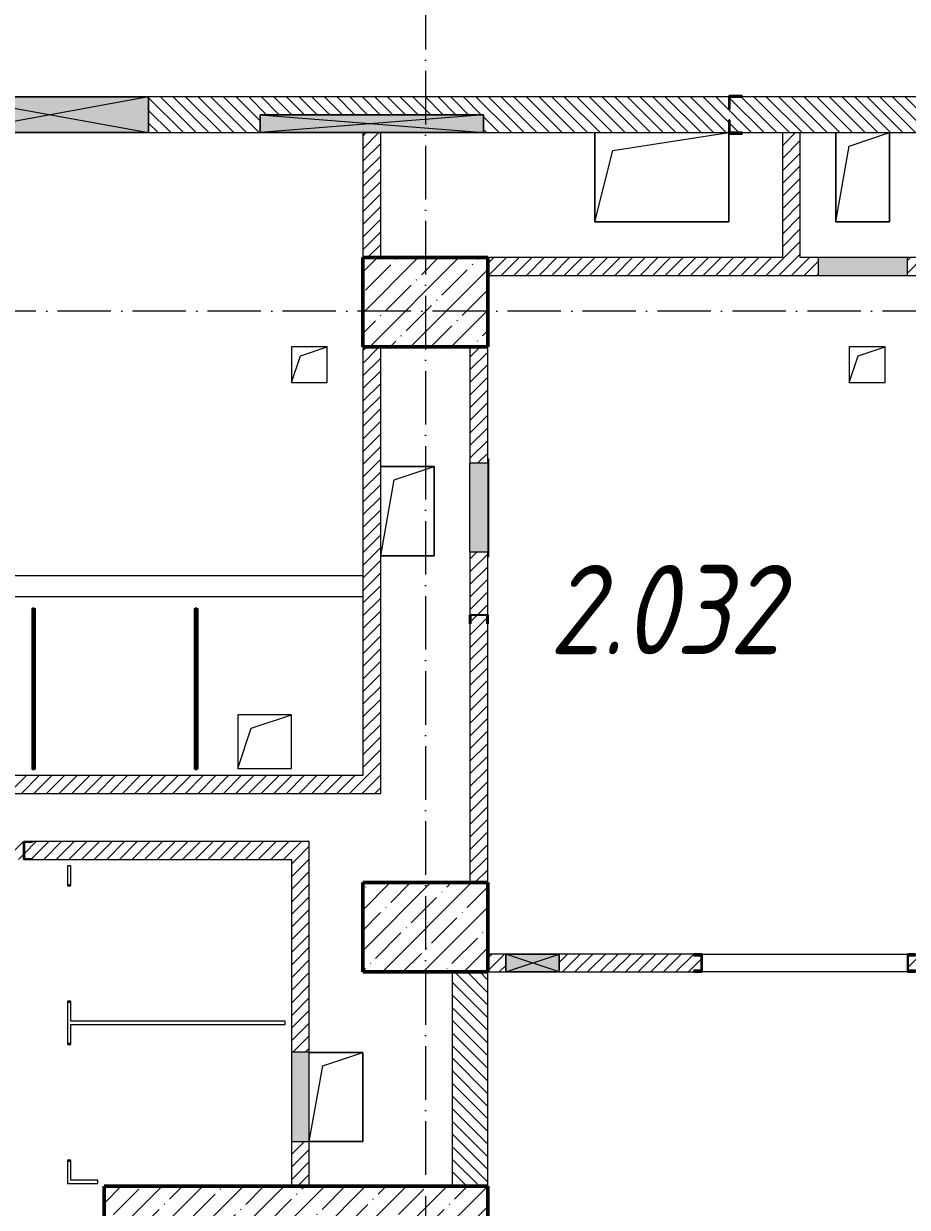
# Model space of a CAD drawing. Header units: millimetres. Extents: x 2294 to 908349, y -83289 to 219220.
# Drawn here: x 88463 to 93413, y 64088 to 70716 of the extents above; entities that cross this region are included whole.
import ezdxf

# ---------------------------------------------------------------- set-up
doc = ezdxf.new("R2010")
doc.units = ezdxf.units.MM
doc.linetypes.add('50_200_ШТРИХ_1Т_ш5_п1_п1_', pattern=[700, 500, -100, 0, -100])
for name, color, linetype, lineweight in [('A-DETL-GENF-OTLN', 7, 'Continuous', 9), ('A-DOOR-OPNG-MCUT', 7, 'Continuous', 35), ('A-FLOR-____-OTLN', 7, 'Continuous', 9), ('A-GENM-____-MCUT', 7, 'Continuous', 25), ('A-GENM-____-OTLN', 7, 'Continuous', 9), ('A-GENM-____-OTLN-1', 7, 'Continuous', 25), ('A-GLAZ-____-OTLN', 7, 'Continuous', 9), ('A-WALL-____-MCUT', 7, 'Continuous', 13), ('A-WALL-____-MCUT-2', 7, 'Continuous', 50), ('A-WALL-____-OTLN', 7, 'Continuous', 9), ('A-WALL-____-PATT-1', 7, 'Continuous', 9), ('A-WALL-FNSH-MCUT-1', 7, 'Continuous', 9), ('I-WALL-____-OTLN', 7, 'Continuous', 9), ('S-COLS-____-MCUT', 7, 'Continuous', 50), ('S-COLS-____-OTLN', 7, 'Continuous', 9), ('S-GRID-____-OTLN-1', 7, '50_200_ШТРИХ_1Т_ш5_п1_п1_', 9), ('Марки помещений', 7, 'Continuous', 9)]:
    doc.layers.add(name, color=color, linetype=linetype, lineweight=lineweight)
doc.layers.add('A-DOOR-____-OTLN-1', color=7, linetype='Continuous', lineweight=9, true_color=0xffffff)
doc.layers.add('A-GLAZ-____-OTLN-1', color=7, linetype='Continuous', lineweight=9, true_color=0xc0c0c0)
doc.styles.add('ISOCPEUR_I_2', font='isocpeui.ttf', dxfattribs={"width": 0.85, "height": 2.3})
pattern_1 = [(135, (7562.787, 6025.276), (-35.35534, -35.35534), [])]
pattern_2 = [(45, (7562.787, 6025.276), (-35.35534, 35.35534), [])]
pattern_3 = [(45, (7562.79, 6025.28), (-114.04925, 114.04925), []), (45, (7676.84, 6025.28), (-114.04925, 114.04925), [201.612, -40.322, 3.353, -36.97])]

# ---------------------------------------------------------------- blocks, each defined once
blk = doc.blocks.new('DOR_ДУ_распашная__1Ст_Прямоугольная_ШЕР - Вн_650х2100h_Кабинки С_у-17949503-АР1_План отверстий 2 этажа в осях 1-64_Ю-ЯЯ')
at = {"layer": 'A-DOOR-OPNG-MCUT'}
for p, q in [((-325, 10), (-325, -10)), ((325, -10), (325, 10))]:
    blk.add_line(p, q, dxfattribs=at)
blk = doc.blocks.new('BSC_Колонна _Прямоугольная - 500х700-V107-АР1_План отверстий 2 этажа в осях 1-64_Ю-ЯЯ')
at = {"layer": 'S-COLS-____-OTLN'}
h = blk.add_hatch(dxfattribs=at)
h.set_pattern_fill('FP_120', color=256, style=0, pattern_type=2)
h.set_pattern_definition([(315, (-63131.04, 83150), (114.04925, 114.04925), []), (315, (-63131.04, 83035.95), (114.04925, 114.04925), [201.613, -40.323, 3.353, -36.97])])
h.paths.add_polyline_path([(-250, 350), (-250, -350), (250, -350), (250, 350)], flags=0)
at = {"layer": 'S-COLS-____-MCUT'}
for p, q in [((250, 350), (-250, 350)), ((-250, 350), (-250, -350)), ((250, -350), (250, 350)), ((-250, -350), (250, -350))]:
    blk.add_line(p, q, dxfattribs=at)
blk = doc.blocks.new('BSC_Колонна _Прямоугольная - 500х700-V127-АР1_План отверстий 2 этажа в осях 1-64_Ю-ЯЯ')
at = {"layer": 'S-COLS-____-OTLN'}
h = blk.add_hatch(dxfattribs=at)
h.set_pattern_fill('FP_140', color=256, style=0, pattern_type=2)
h.set_pattern_definition([(315, (-59631.04, 83150), (114.04925, 114.04925), []), (315, (-59631.04, 83035.95), (114.04925, 114.04925), [201.613, -40.323, 3.353, -36.97])])
h.paths.add_polyline_path([(-250, 350), (-250, -350), (250, -350), (250, 350)], flags=0)
at = {"layer": 'S-COLS-____-MCUT'}
for p, q in [((250, 350), (-250, 350)), ((-250, 350), (-250, -350)), ((250, -350), (250, 350)), ((-250, -350), (250, -350))]:
    blk.add_line(p, q, dxfattribs=at)
blk = doc.blocks.new('154_Стойка_СКБ_Швеллер - СМ-2180_100-28278414-АР1_План отверстий 2 этажа в осях 1-64_Ю-ЯЯ')
at = {"layer": 'A-GENM-____-MCUT'}
for p, q in [((171, 50), (125, 50)), ((125, 50), (125, -50)), ((129.5, 42.4), (171, 42.4)), ((129.5, -42.4), (129.5, 42.4)), ((171, 42.4), (171, 50)), ((125, -50), (171, -50)), ((171, -42.4), (129.5, -42.4)), ((171, -50), (171, -42.4))]:
    blk.add_line(p, q, dxfattribs=at)
blk = doc.blocks.new('154_Фахверк_СКБ_Швеллер - Тип_100_3960-28333271-АР1_План отверстий 2 этажа в осях 1-64_Ю-ЯЯ')
at = {"layer": 'A-GENM-____-MCUT'}
for p, q in [((125, 50), (175, 50)), ((125, -50), (125, 50)), ((128, 47), (128, -47)), ((175, 47), (128, 47)), ((175, 50), (175, 47)), ((175, -50), (125, -50)), ((128, -47), (175, -47)), ((175, -47), (175, -50))]:
    blk.add_line(p, q, dxfattribs=at)
blk = doc.blocks.new('Фахверк_СКБ_Уголок - 200_3960-28268576-АР1_План отверстий 2 этажа в осях 1-64_Ю-ЯЯ')
at = {"layer": 'A-GENM-____-MCUT'}
for p, q in [((200, 156), (125, 156)), ((125, 156), (125, 81)), ((131, 81), (131, 150)), ((131, 150), (200, 150)), ((200, 150), (200, 156)), ((125, 81), (131, 81)), ((131, 19), (125, 19)), ((125, 19), (125, -56)), ((131, -50), (131, 19)), ((125, -56), (200, -56)), ((200, -50), (131, -50)), ((200, -56), (200, -50))]:
    blk.add_line(p, q, dxfattribs=at)
blk = doc.blocks.new('131_Панель боковая - 900х1500-29281255-АР1_План отверстий 2 этажа в осях 1-64_Ю-ЯЯ')
at = {"layer": 'A-GENM-____-MCUT'}
for p, q in [((450, 5), (-450, 5)), ((-450, 5), (-450, -5)), ((450, -5), (450, 5)), ((-450, -5), (450, -5))]:
    blk.add_line(p, q, dxfattribs=at)
at = {"layer": 'A-GENM-____-OTLN'}
for p, q in [((-450, 10), (450, 10)), ((-450, 5), (-450, 10)), ((450, 10), (450, 5)), ((-450, -10), (-450, -5)), ((-450, -10), (450, -10)), ((450, -5), (450, -10))]:
    blk.add_line(p, q, dxfattribs=at)
blk = doc.blocks.new('AR_Отверстие Ниша - Лючок-32401897-АР1_План отверстий 2 этажа в осях 1-64_Ю-ЯЯ')
at = {"layer": 'A-GLAZ-____-OTLN'}
blk.add_hatch(color=256, dxfattribs=at).paths.add_polyline_path([(250, -50), (250, 50), (-250, 50), (-250, -50), (-158, -50)], flags=0)
for p, q in [((250, 50), (-250, 50)), ((-250, 50), (-250, -50)), ((250, -50), (250, 50)), ((-250, -50), (250, -50))]:
    blk.add_line(p, q, dxfattribs=at)
blk = doc.blocks.new('AR_Отверстие Ниша - Лючок-32401869-АР1_План отверстий 2 этажа в осях 1-64_Ю-ЯЯ')
at = {"layer": 'A-GLAZ-____-OTLN'}
blk.add_hatch(color=256, dxfattribs=at).paths.add_polyline_path([(250, 50), (-250, 50), (-250, -50), (250, -50)], flags=0)
for p, q in [((-250, 50), (250, 50)), ((-250, -50), (-250, 50)), ((250, 50), (250, -50)), ((250, -50), (-250, -50))]:
    blk.add_line(p, q, dxfattribs=at)
blk = doc.blocks.new('Л_Общий_Лючок - Лючок-29741473-АР1_План отверстий 2 этажа в осях 1-64_Ю-ЯЯ')
at = {"layer": 'A-GLAZ-____-OTLN-1'}
blk.add_hatch(color=256, dxfattribs=at).paths.add_polyline_path([(-24, -6), (524, -6), (524, 0), (-24, 0)], flags=0)
at = {"layer": 'A-GLAZ-____-OTLN'}
for p, q in [((-24, 0), (-24, -6)), ((524, 0), (524, -6)), ((-24, -6), (524, -6))]:
    blk.add_line(p, q, dxfattribs=at)
blk = doc.blocks.new('AR_Отверстие прямоугольное _в плите_ - AR_Отверстие прямоугольное _в плите_-30459333-АР1_План отверстий 2 этажа в осях 1-64_Ю-ЯЯ')
at = {"layer": 'A-GENM-____-OTLN'}
for p, q in [((150, 250), (-150, 250)), ((-75, 175), (150, 250)), ((150, -250), (150, 250)), ((-150, -250), (-75, 175)), ((-150, -250), (150, -250))]:
    blk.add_line(p, q, dxfattribs=at)
blk = doc.blocks.new('AR_Отверстие прямоугольное _в плите_ - AR_Отверстие прямоугольное _в плите_-V159-АР1_План отверстий 2 этажа в осях 1-64_Ю-ЯЯ')
at = {"layer": 'A-GENM-____-OTLN'}
for p, q in [((-150, 250), (-150, -250)), ((-75, 175), (150, 250)), ((150, -250), (150, 250)), ((-150, -250), (-75, 175)), ((-150, -250), (150, -250))]:
    blk.add_line(p, q, dxfattribs=at)
blk = doc.blocks.new('AR_Отверстие прямоугольное _в плите_ - AR_Отверстие прямоугольное _в плите_-30459207-АР1_План отверстий 2 этажа в осях 1-64_Ю-ЯЯ')
at = {"layer": 'A-GENM-____-OTLN'}
for p, q in [((100, 100), (-100, 100)), ((-100, 100), (-100, -100)), ((-50, 50), (100, 100)), ((100, -100), (100, 100)), ((-100, -100), (-50, 50)), ((-100, -100), (100, -100))]:
    blk.add_line(p, q, dxfattribs=at)
blk = doc.blocks.new('AR_Отверстие прямоугольное _в плите_ - AR_Отверстие прямоугольное _в плите_-30459341-АР1_План отверстий 2 этажа в осях 1-64_Ю-ЯЯ')
at = {"layer": 'A-GENM-____-OTLN'}
for p, q in [((150, 150), (-150, 150)), ((-150, 150), (-150, -150)), ((-75, 75), (150, 150)), ((150, -150), (150, 150)), ((-150, -150), (-75, 75)), ((-150, -150), (150, -150))]:
    blk.add_line(p, q, dxfattribs=at)
blk = doc.blocks.new('AR_Отверстие прямоугольное _в плите_ - AR_Отверстие прямоугольное _в плите_-30552795-АР1_План отверстий 2 этажа в осях 1-64_Ю-ЯЯ')
at = {"layer": 'A-GENM-____-OTLN'}
for p, q in [((-375, 250), (-375, -250)), ((-275, 150), (375, 250)), ((375, -250), (375, 244)), ((-375, -250), (-275, 150)), ((-375, -250), (375, -250))]:
    blk.add_line(p, q, dxfattribs=at)
blk = doc.blocks.new('AR_Отверстие прямоугольное _в стене__БезПР - AR_Отверстие прямоугольное _в стене__БезПР-36427836-АР1_План отверстий 2 этажа в осях 1-64_Ю-ЯЯ')
at = {"layer": 'A-GLAZ-____-OTLN'}
blk.add_hatch(color=256, dxfattribs=at).paths.add_polyline_path([(150, 50), (-150, 50), (-150, -50), (150, -50)], flags=0)
at = {"layer": 'A-DETL-GENF-OTLN'}
for p, q in [((-150, -50), (-150, 50)), ((-150, 50), (150, 50)), ((150, 50), (-150, -50)), ((-150, 50), (150, -50)), ((150, 50), (-150, 50)), ((-150, 50), (-150, -50)), ((150, 50), (150, -50)), ((150, -50), (150, 50)), ((150, -50), (-150, -50)), ((-150, -50), (150, -50))]:
    blk.add_line(p, q, dxfattribs=at)
at = {"layer": 'A-GLAZ-____-OTLN'}
blk.add_line((150, 50), (-150, 50), dxfattribs=at)
blk = doc.blocks.new('AR_Отверстие прямоугольное _в стене_ - AR_Отверстие прямоугольное _в стене__ОВ-36826716-АР1_План отверстий 2 этажа в осях 1-64_Ю-ЯЯ')
at = {"layer": 'A-GLAZ-____-OTLN'}
blk.add_hatch(color=256, dxfattribs=at).paths.add_polyline_path([(550, -100), (550, 100), (-550, 100), (-550, -100), (239.8, -100)], flags=0)
at = {"layer": 'A-DETL-GENF-OTLN'}
for p, q in [((-550, -100), (-550, 100)), ((-550, 100), (550, 100)), ((550, 100), (-550, -100)), ((-550, 100), (550, -100)), ((550, 100), (-550, 100)), ((-550, 100), (-550, -100)), ((550, 100), (550, -100)), ((550, -100), (550, 100)), ((550, -100), (-550, -100)), ((-550, -100), (550, -100))]:
    blk.add_line(p, q, dxfattribs=at)
blk = doc.blocks.new('AR_Отверстие прямоугольное _в стене_ - AR_Отверстие прямоугольное _в стене__ОВ-36940364-АР1_План отверстий 2 этажа в осях 1-64_Ю-ЯЯ')
at = {"layer": 'A-GLAZ-____-OTLN'}
blk.add_hatch(color=256, dxfattribs=at).paths.add_polyline_path([(625, -50), (625, 50), (-625, 50), (-625, -50)], flags=0)
at = {"layer": 'A-DETL-GENF-OTLN'}
for p, q in [((-625, -50), (-625, 50)), ((-625, 50), (625, 50)), ((625, 50), (-625, -50)), ((-625, 50), (625, -50)), ((625, 50), (-625, 50)), ((-625, 50), (-625, -50)), ((625, 50), (625, -50)), ((625, -50), (625, 50)), ((625, -50), (-625, -50)), ((-625, -50), (625, -50))]:
    blk.add_line(p, q, dxfattribs=at)
blk = doc.blocks.new('2floor')
at = {"layer": 'A-WALL-____-PATT-1'}
h = blk.add_hatch(dxfattribs=at)
h.set_pattern_fill('FP_6', color=256, style=0, pattern_type=2)
h.set_pattern_definition(pattern_1)
h.paths.add_polyline_path([(96812.8, 70106.3), (96812.8, 70306.3), (92418.8, 70306.3), (92418.8, 70237.3), (92412.8, 70237.3), (92412.8, 70306.3), (89162.8, 70306.3), (89162.8, 70106.3), (89787.8, 70106.3), (89787.8, 70206.3), (91037.8, 70206.3), (91037.8, 70106.3), (92412.8, 70106.3), (92412.8, 70175.3), (92418.8, 70175.3), (92418.8, 70106.3), (96612.8, 70106.3)], flags=0)
h.paths.add_polyline_path([(87537.8, 70106.3), (88062.8, 70106.3), (88062.8, 70306.3), (87468.8, 70306.3), (87468.8, 70237.3), (87462.8, 70237.3), (87462.8, 70175.3), (87468.8, 70175.3), (87468.8, 70106.3)], flags=0)
h.paths.add_polyline_path([(85962.8, 70106.3), (85962.8, 70306.3), (82512.8, 70306.3), (82512.8, 70106.3), (85317.6, 70106.3)], flags=0)
h = blk.add_hatch(dxfattribs=at)
h.set_pattern_fill('FP_5', color=256, style=0, pattern_type=2)
h.set_pattern_definition(pattern_2)
h.paths.add_polyline_path([(90462.8, 69406.3), (90462.8, 70106.3), (90362.8, 70106.3), (90362.8, 69406.3)], flags=0)
h = blk.add_hatch(dxfattribs=at)
h.set_pattern_fill('FP_5', color=256, style=0, pattern_type=2)
h.set_pattern_definition(pattern_2)
h.paths.add_polyline_path([(92812.8, 69406.3), (92812.8, 70106.3), (92712.8, 70106.3), (92712.8, 69406.3)], flags=0)
h = blk.add_hatch(dxfattribs=at)
h.set_pattern_fill('FP_5', color=256, style=0, pattern_type=2)
h.set_pattern_definition(pattern_2)
h.paths.add_polyline_path([(96112.8, 69306.3), (96112.8, 69406.3), (93412.8, 69406.3), (93412.8, 69306.3), (95922.6, 69306.3)], flags=0)
h.paths.add_polyline_path([(92912.8, 69306.3), (92912.8, 69406.3), (91062.8, 69406.3), (91062.8, 69306.3), (92387.6, 69306.3)], flags=0)
h = blk.add_hatch(dxfattribs=at)
h.set_pattern_fill('FP_5', color=256, style=0, pattern_type=2)
h.set_pattern_definition(pattern_2)
h.paths.add_polyline_path([(90362.8, 66406.3), (90462.8, 66406.3), (90462.8, 68906.3), (90362.8, 68906.3), (90362.8, 66478.7)], flags=0)
h = blk.add_hatch(dxfattribs=at)
h.set_pattern_fill('FP_5', color=256, style=0, pattern_type=2)
h.set_pattern_definition(pattern_2)
h.paths.add_polyline_path([(90962.8, 65906.3), (91062.8, 65906.3), (91062.8, 67356.3), (91059.8, 67356.3), (91059.8, 67403.3), (90965.8, 67403.3), (90965.8, 67356.3), (90962.8, 67356.3), (90962.8, 66478.7)], flags=0)
h.paths.add_polyline_path([(91059.8, 67406.3), (91062.8, 67406.3), (91062.8, 67756.3), (90962.8, 67756.3), (90962.8, 67406.3), (90966, 67406.3)], flags=0)
h.paths.add_polyline_path([(90962.8, 68256.3), (91062.8, 68256.3), (91062.8, 68906.3), (90962.8, 68906.3)], flags=0)
h = blk.add_hatch(dxfattribs=at)
h.set_pattern_fill('FP_5', color=256, style=0, pattern_type=2)
h.set_pattern_definition(pattern_2)
h.paths.add_polyline_path([(90362.8, 66406.3), (90362.8, 66506.3), (88392.8, 66506.3), (88392.8, 66503.3), (88345.8, 66503.3), (88345.8, 66409.3), (88392.8, 66409.3), (88392.8, 66406.3), (88852.6, 66406.3)], flags=0)
h.paths.add_polyline_path([(88342.8, 66406.3), (88342.8, 66506.3), (85762.8, 66506.3), (85762.8, 66406.3), (87085.1, 66406.3)], flags=0)
h = blk.add_hatch(dxfattribs=at)
h.set_pattern_fill('FP_5', color=256, style=0, pattern_type=2)
h.set_pattern_definition(pattern_2)
h.paths.add_polyline_path([(90062.8, 66036.3), (90062.8, 66136.3), (88512.8, 66136.3), (88512.8, 66133.3), (88465.8, 66133.3), (88465.8, 66039.3), (88512.8, 66039.3), (88512.8, 66036.3), (89962.8, 66036.3)], flags=0)
h.paths.add_polyline_path([(88462.8, 66036.3), (88462.8, 66136.3), (86812.8, 66136.3), (86812.8, 66036.3), (87085.1, 66036.3)], flags=0)
h.paths.add_polyline_path([(86512.8, 66036.3), (86512.8, 66136.3), (86462.8, 66136.3), (86462.8, 66036.3)], flags=0)
h = blk.add_hatch(dxfattribs=at)
h.set_pattern_fill('FP_5', color=256, style=0, pattern_type=2)
h.set_pattern_definition(pattern_2)
h.paths.add_polyline_path([(89962.8, 64206.3), (90062.8, 64206.3), (90062.8, 64456.3), (89962.8, 64456.3)], flags=0)
h.paths.add_polyline_path([(89962.8, 64956.3), (90062.8, 64956.3), (90062.8, 66036.3), (89962.8, 66036.3)], flags=0)
h = blk.add_hatch(dxfattribs=at)
h.set_pattern_fill('FP_5', color=256, style=0, pattern_type=2)
h.set_pattern_definition(pattern_2)
h.paths.add_polyline_path([(93458.8, 65406.3), (93612.8, 65406.3), (93612.8, 65506.3), (93458.8, 65506.3), (93458.8, 65498.7), (93417.3, 65498.7), (93417.3, 65413.9), (93458.8, 65413.9)], flags=0)
h.paths.add_polyline_path([(91462.8, 65406.3), (92216.8, 65406.3), (92216.8, 65413.9), (92258.3, 65413.9), (92258.3, 65498.7), (92216.8, 65498.7), (92216.8, 65506.3), (91462.8, 65506.3), (91462.8, 65413.9)], flags=0)
h.paths.add_polyline_path([(91162.8, 65406.3), (91162.8, 65506.3), (91062.8, 65506.3), (91062.8, 65406.3)], flags=0)
h = blk.add_hatch(dxfattribs=at)
h.set_pattern_fill('FP_6', color=256, style=0, pattern_type=2)
h.set_pattern_definition(pattern_1)
h.paths.add_polyline_path([(91062.8, 64206.3), (91062.8, 65406.3), (90862.8, 65406.3), (90862.8, 64206.3)], flags=0)
h = blk.add_hatch(dxfattribs=at)
h.set_pattern_fill('FP_13', color=256, style=0, pattern_type=2)
h.set_pattern_definition(pattern_3)
h.paths.add_polyline_path([(88912.8, 61456.3), (89162.8, 61456.3), (89162.8, 64206.3), (88912.8, 64206.3), (88912.8, 63249.9)], flags=0)
h = blk.add_hatch(dxfattribs=at)
h.set_pattern_fill('FP_13', color=256, style=0, pattern_type=2)
h.set_pattern_definition(pattern_3)
h.paths.add_polyline_path([(91062.8, 63956.3), (91062.8, 64206.3), (89162.8, 64206.3), (89162.8, 63956.3), (90620.1, 63956.3)], flags=0)
at = {"layer": 'A-FLOR-____-OTLN'}
for p, q in [((91662.8, 69606.3), (91662.8, 70106.3)), ((92412.8, 70100.3), (92412.8, 69606.3)), ((93012.8, 69606.3), (93012.8, 70106.3)), ((93312.8, 70106.3), (93312.8, 69606.3)), ((92412.8, 69606.3), (91662.8, 69606.3)), ((93312.8, 69606.3), (93012.8, 69606.3)), ((90462.8, 68236.3), (90762.8, 68236.3)), ((90762.8, 68236.3), (90762.8, 67736.3)), ((90762.8, 67736.3), (90462.8, 67736.3)), ((90062.8, 64956), (90362.8, 64956)), ((90362.8, 64956), (90362.8, 64456)), ((90362.8, 64456), (90062.8, 64456))]:
    blk.add_line(p, q, dxfattribs=at)
at = {"layer": 'A-WALL-____-MCUT'}
for p, q in [((92412.8, 70306.3), (89162.8, 70306.3)), ((96812.8, 70306.3), (92487.8, 70306.3)), ((89162.8, 70106.3), (89787.8, 70106.3)), ((91037.8, 70106.3), (92412.8, 70106.3)), ((92487.8, 70106.3), (96612.8, 70106.3)), ((90862.8, 65406.3), (90862.8, 64206.3)), ((91062.8, 64206.3), (91062.8, 65406.3))]:
    blk.add_line(p, q, dxfattribs=at)
at = {"layer": 'A-WALL-____-MCUT-2'}
for p, q in [((88912.8, 64206.3), (88912.8, 61456.3)), ((91062.8, 64206.3), (88912.8, 64206.3)), ((91062.8, 63956.3), (91062.8, 64206.3))]:
    blk.add_line(p, q, dxfattribs=at)
at = {"layer": 'A-WALL-____-OTLN'}
for p, q in [((85762.8, 67626.3), (90362.8, 67626.3)), ((90362.8, 67506.3), (85762.8, 67506.3))]:
    blk.add_line(p, q, dxfattribs=at)
at = {"layer": 'A-WALL-FNSH-MCUT-1'}
for p, q in [((90362.8, 70106.3), (90362.8, 69406.3)), ((90462.8, 69406.3), (90462.8, 70106.3)), ((92712.8, 70106.3), (92712.8, 69406.3)), ((92812.8, 69406.3), (92812.8, 70106.3)), ((92712.8, 69406.3), (91062.8, 69406.3)), ((92912.8, 69406.3), (92812.8, 69406.3)), ((96112.8, 69406.3), (93412.8, 69406.3)), ((91062.8, 69306.3), (92912.8, 69306.3)), ((93412.8, 69306.3), (93612.8, 69306.3)), ((90362.8, 68906.3), (90362.8, 66506.3)), ((90462.8, 66406.3), (90462.8, 68906.3)), ((90962.8, 68906.3), (90962.8, 68256.3)), ((91062.8, 68256.3), (91062.8, 68906.3)), ((90962.8, 67756.3), (90962.8, 67406.3)), ((91062.8, 67406.3), (91062.8, 67756.3)), ((90962.8, 67356.3), (90962.8, 65906.3)), ((91062.8, 65906.3), (91062.8, 67356.3)), ((90362.8, 66506.3), (88392.8, 66506.3)), ((88392.8, 66406.3), (90462.8, 66406.3)), ((90062.8, 66136.3), (88512.8, 66136.3)), ((90062.8, 64956.3), (90062.8, 66136.3)), ((88512.8, 66036.3), (89962.8, 66036.3)), ((89962.8, 66036.3), (89962.8, 64956.3)), ((88707.8, 66001.3), (88707.8, 65891.3)), ((88727.8, 66001.3), (88707.8, 66001.3)), ((88727.8, 65891.3), (88727.8, 66001.3)), ((91162.8, 65506.3), (91062.8, 65506.3)), ((92216.8, 65506.3), (91462.8, 65506.3)), ((91062.8, 65406.3), (91162.8, 65406.3)), ((91462.8, 65406.3), (92216.8, 65406.3)), ((88707.8, 65241.3), (88707.8, 65001.3)), ((88727.8, 65131.3), (88727.8, 65241.3)), ((89927.8, 65131.3), (88727.8, 65131.3)), ((88727.8, 65001.3), (88727.8, 65111.3)), ((88727.8, 65111.3), (89927.8, 65111.3)), ((89927.8, 65111.3), (89927.8, 65131.3)), ((89962.8, 64456.3), (89962.8, 64206.3)), ((90062.8, 64206.3), (90062.8, 64456.3)), ((88707.8, 64351.3), (88707.8, 64221.3)), ((88727.8, 64241.3), (88727.8, 64351.3)), ((88877.8, 64241.3), (88727.8, 64241.3)), ((88877.8, 64221.3), (88877.8, 64241.3)), ((88707.8, 64221.3), (88877.8, 64221.3))]:
    blk.add_line(p, q, dxfattribs=at)
at = {"layer": 'I-WALL-____-OTLN'}
for p, q in [((92262.8, 65506.3), (93412.8, 65506.3)), ((93412.8, 65406.3), (92262.8, 65406.3))]:
    blk.add_line(p, q, dxfattribs=at)
at = {"layer": 'A-DOOR-____-OTLN-1', "rotation": 89.99999999999966}
for p in [(88717.8, 65566.3), (88717.8, 64676.3)]:
    blk.add_blockref('DOR_ДУ_распашная__1Ст_Прямоугольная_ШЕР - Вн_650х2100h_Кабинки С_у-17949503-АР1_План отверстий 2 этажа в осях 1-64_Ю-ЯЯ', p, dxfattribs=at)
at = {"layer": 'A-GENM-____-OTLN'}
for name, p in [('AR_Отверстие прямоугольное _в плите_ - AR_Отверстие прямоугольное _в плите_-30552795-АР1_План отверстий 2 этажа в осях 1-64_Ю-ЯЯ', (92037.8, 69856.3)), ('AR_Отверстие прямоугольное _в плите_ - AR_Отверстие прямоугольное _в плите_-V159-АР1_План отверстий 2 этажа в осях 1-64_Ю-ЯЯ', (93162.8, 69856.3)), ('AR_Отверстие прямоугольное _в плите_ - AR_Отверстие прямоугольное _в плите_-30459207-АР1_План отверстий 2 этажа в осях 1-64_Ю-ЯЯ', (90062.8, 68806.3)), ('AR_Отверстие прямоугольное _в плите_ - AR_Отверстие прямоугольное _в плите_-30459207-АР1_План отверстий 2 этажа в осях 1-64_Ю-ЯЯ', (93187.8, 68806.3)), ('AR_Отверстие прямоугольное _в плите_ - AR_Отверстие прямоугольное _в плите_-30459333-АР1_План отверстий 2 этажа в осях 1-64_Ю-ЯЯ', (90612.8, 67986.3)), ('AR_Отверстие прямоугольное _в плите_ - AR_Отверстие прямоугольное _в плите_-30459341-АР1_План отверстий 2 этажа в осях 1-64_Ю-ЯЯ', (89812.8, 66696.4)), ('AR_Отверстие прямоугольное _в плите_ - AR_Отверстие прямоугольное _в плите_-30459333-АР1_План отверстий 2 этажа в осях 1-64_Ю-ЯЯ', (90212.8, 64706))]:
    blk.add_blockref(name, p, dxfattribs=at)
at = {"layer": 'A-GENM-____-OTLN', "rotation": 270.0000000000003}
for p in [(88517.8, 66991.3), (89427.8, 66991.3)]:
    blk.add_blockref('131_Панель боковая - 900х1500-29281255-АР1_План отверстий 2 этажа в осях 1-64_Ю-ЯЯ', p, dxfattribs=at)
at = {"layer": 'A-GENM-____-OTLN-1'}
for name, p in [('Фахверк_СКБ_Уголок - 200_3960-28268576-АР1_План отверстий 2 этажа в осях 1-64_Ю-ЯЯ', (92287.8, 70156.3)), ('154_Фахверк_СКБ_Швеллер - Тип_100_3960-28333271-АР1_План отверстий 2 этажа в осях 1-64_Ю-ЯЯ', (88337.8, 66086.3)), ('154_Стойка_СКБ_Швеллер - СМ-2180_100-28278414-АР1_План отверстий 2 этажа в осях 1-64_Ю-ЯЯ', (93287.8, 65456.3))]:
    blk.add_blockref(name, p, dxfattribs=at)
for name, p, rotation in [('154_Фахверк_СКБ_Швеллер - Тип_100_3960-28333271-АР1_План отверстий 2 этажа в осях 1-64_Ю-ЯЯ', (91012.8, 67531.3), 269.9999999999999), ('154_Стойка_СКБ_Швеллер - СМ-2180_100-28278414-АР1_План отверстий 2 этажа в осях 1-64_Ю-ЯЯ', (92387.8, 65456.3), 180)]:
    blk.add_blockref(name, p, dxfattribs=dict(at, rotation=rotation))
at = {"layer": 'A-GLAZ-____-OTLN'}
for name, p in [('AR_Отверстие прямоугольное _в стене_ - AR_Отверстие прямоугольное _в стене__ОВ-36826716-АР1_План отверстий 2 этажа в осях 1-64_Ю-ЯЯ', (88612.8, 70206.3)), ('AR_Отверстие прямоугольное _в стене_ - AR_Отверстие прямоугольное _в стене__ОВ-36940364-АР1_План отверстий 2 этажа в осях 1-64_Ю-ЯЯ', (90412.8, 70156.3)), ('AR_Отверстие Ниша - Лючок-32401897-АР1_План отверстий 2 этажа в осях 1-64_Ю-ЯЯ', (93162.8, 69356.3))]:
    blk.add_blockref(name, p, dxfattribs=at)
for name, p, rotation in [('Л_Общий_Лючок - Лючок-29741473-АР1_План отверстий 2 этажа в осях 1-64_Ю-ЯЯ', (91062.8, 67756.3), 89.9999999999999), ('AR_Отверстие Ниша - Лючок-32401869-АР1_План отверстий 2 этажа в осях 1-64_Ю-ЯЯ', (91012.8, 68006.3), 269.9999999999999), ('AR_Отверстие прямоугольное _в стене__БезПР - AR_Отверстие прямоугольное _в стене__БезПР-36427836-АР1_План отверстий 2 этажа в осях 1-64_Ю-ЯЯ', (91312.8, 65456.3), 180), ('AR_Отверстие Ниша - Лючок-32401897-АР1_План отверстий 2 этажа в осях 1-64_Ю-ЯЯ', (90012.8, 64706.3), 270.0000000000001)]:
    blk.add_blockref(name, p, dxfattribs=dict(at, rotation=rotation))
at = {"layer": 'S-COLS-____-OTLN', "rotation": 89.9999999999999}
for name, p in [('BSC_Колонна _Прямоугольная - 500х700-V107-АР1_План отверстий 2 этажа в осях 1-64_Ю-ЯЯ', (90712.8, 69156.3)), ('BSC_Колонна _Прямоугольная - 500х700-V127-АР1_План отверстий 2 этажа в осях 1-64_Ю-ЯЯ', (90712.8, 65656.3))]:
    blk.add_blockref(name, p, dxfattribs=at)
at = {"layer": 'Марки помещений', "insert": (91407.1, 67685.5), "char_height": 500, "width": 785.654, "attachment_point": 1, "style": 'ISOCPEUR_I_2'}
blk.add_mtext('2.032', dxfattribs=at)
blk = doc.blocks.new('3osi')
at = {"layer": 'S-GRID-____-OTLN-1', "color": 251, "ltscale": 0.6, "true_color": 0x636466}
for p, q in [((248733.5, 96918.1), (248733.5, 46006.3)), ((269657.9, 69106.3), (160914.7, 69106.3))]:
    blk.add_line(p, q, dxfattribs=at)

msp = doc.modelspace()

# ---------------------------------------------------------------- block references
for name, p in [('3osi', (-158020.7, 0)), ('2floor', (0, 0))]:
    msp.add_blockref(name, p)

doc.saveas('drawing.dxf')
